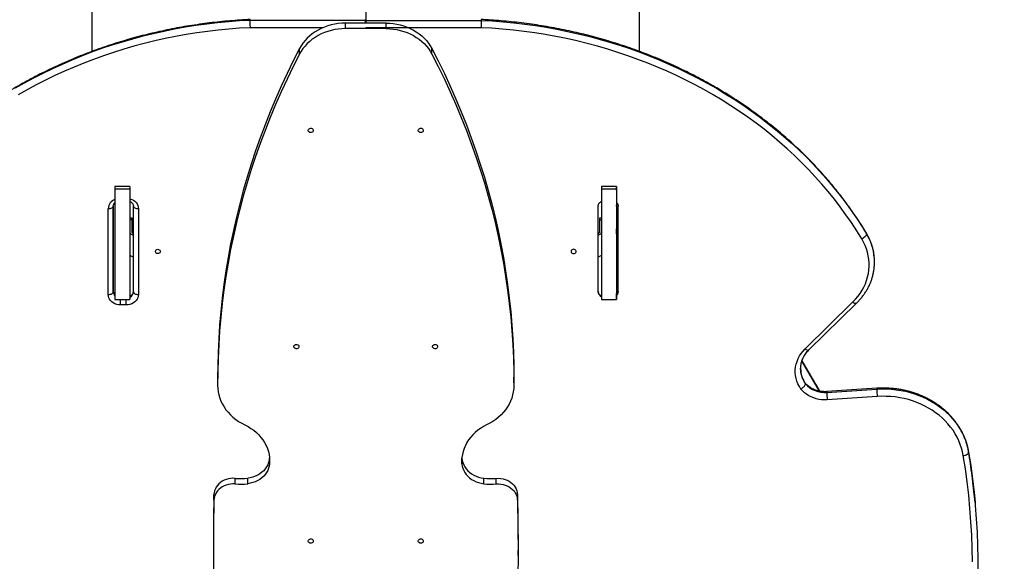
# Model space of a CAD drawing. Header units: millimetres. Extents: x -8422 to 28150, y -6982 to 5510.
# Drawn here: x 16867 to 18230, y -1479 to -723 of the extents above; entities that cross this region are included whole.
import ezdxf

# ---------------------------------------------------------------- set-up
doc = ezdxf.new("R2010")
doc.units = ezdxf.units.MM
for name, color, linetype in [('DIKOM_ОБЪЕКТ', 7, 'Continuous'), ('DIKOM_РАЗМЕР_ЗОНА', 7, 'Continuous'), ('DIKOM_РАЗМЕР_ОБЪЕКТА', 7, 'Continuous')]:
    doc.layers.add(name, color=color, linetype=linetype)
doc.styles.add('style1', font='arial.ttf', dxfattribs={"width": 0.8})
doc.dimstyles.new('1-50', dxfattribs={"dimtxt": 300, "dimasz": 200, "dimexe": 100, "dimexo": 0, "dimgap": 100, "dimtad": 1, "dimdec": 0, "dimtxsty": 'style1', "dimcen": 0, "dimclrd": 7, "dimclre": 7, "dimadec": 1, "dimazin": 2, "dimtfac": 1, "dimtdec": 0, "dimtmove": 1, "dimatfit": 3, "dimfxl": 0, "dimlwd": 25, "dimlwe": 18, "dimarcsym": 0})

# ---------------------------------------------------------------- blocks, each defined once
blk = doc.blocks.new('*D15')
at = {"layer": 'Defpoints', "color": 0, "transparency": 16777216}
for p in [(19380.3, 3651.5), (27070.1, 3651.5), (15204.4, -3115.2)]:
    blk.add_point(p, dxfattribs=at)
at = {"layer": 'DIKOM_РАЗМЕР_ОБЪЕКТА', "color": 7, "lineweight": 18, "transparency": 16777216}
for p, q in [((19380.3, 3651.5), (27170.1, 3651.5)), ((15204.4, -3115.2), (27170.1, -3115.2))]:
    blk.add_line(p, q, dxfattribs=at)
at = {"layer": 'DIKOM_РАЗМЕР_ОБЪЕКТА', "color": 7, "lineweight": 25, "transparency": 16777216}
blk.add_line((27070.1, -2915.2), (27070.1, 3451.5), dxfattribs=at)
at = {"layer": 'DIKOM_РАЗМЕР_ОБЪЕКТА', "color": 7, "transparency": 16777216}
for points in [[(27036.8, 3451.5), (27103.5, 3451.5), (27070.1, 3651.5)], [(27036.8, -2915.2), (27103.5, -2915.2), (27070.1, -3115.2)]]:
    blk.add_solid(points, dxfattribs=at)
at = {"layer": 'DIKOM_РАЗМЕР_ОБЪЕКТА', "color": 0, "transparency": 16777216, "insert": (26817, -135.2), "char_height": 300, "attachment_point": 5, "rotation": 90, "style": 'style1'}
blk.add_mtext('6750', dxfattribs=at)
blk = doc.blocks.new('*D16')
at = {"layer": 'Defpoints', "color": 0, "transparency": 16777216}
for p in [(12490, 1388), (23986.6, 1004), (12490, -5796.5)]:
    blk.add_point(p, dxfattribs=at)
at = {"layer": 'DIKOM_РАЗМЕР_ОБЪЕКТА', "color": 7, "lineweight": 18, "transparency": 16777216}
for p, q in [((12490, 1388), (12490, -5896.5)), ((23986.6, 1004), (23986.6, -5896.5))]:
    blk.add_line(p, q, dxfattribs=at)
at = {"layer": 'DIKOM_РАЗМЕР_ОБЪЕКТА', "color": 7, "lineweight": 25, "transparency": 16777216}
blk.add_line((23786.6, -5796.5), (12690, -5796.5), dxfattribs=at)
at = {"layer": 'DIKOM_РАЗМЕР_ОБЪЕКТА', "color": 7, "transparency": 16777216}
for points in [[(12690, -5763.2), (12690, -5829.8), (12490, -5796.5)], [(23786.6, -5763.2), (23786.6, -5829.8), (23986.6, -5796.5)]]:
    blk.add_solid(points, dxfattribs=at)
at = {"layer": 'DIKOM_РАЗМЕР_ОБЪЕКТА', "color": 0, "transparency": 16777216, "insert": (18238.3, -5543.3), "char_height": 300, "attachment_point": 5, "style": 'style1'}
blk.add_mtext('11500', dxfattribs=at)
blk = doc.blocks.new('*D14')
at = {"layer": 'Defpoints', "color": 0, "transparency": 16777216}
for p in [(20684.7, 5148.6), (28049.7, 5148.6), (14575.8, -5055.5)]:
    blk.add_point(p, dxfattribs=at)
at = {"layer": 'DIKOM_РАЗМЕР_ЗОНА', "color": 7, "lineweight": 18, "transparency": 16777216}
for p, q in [((20684.7, 5148.6), (28149.7, 5148.6)), ((14575.8, -5055.5), (28149.7, -5055.5))]:
    blk.add_line(p, q, dxfattribs=at)
at = {"layer": 'DIKOM_РАЗМЕР_ЗОНА', "color": 7, "lineweight": 25, "transparency": 16777216}
blk.add_line((28049.7, -4855.5), (28049.7, 4948.6), dxfattribs=at)
at = {"layer": 'DIKOM_РАЗМЕР_ЗОНА', "color": 7, "transparency": 16777216}
for points in [[(28016.4, 4948.6), (28083, 4948.6), (28049.7, 5148.6)], [(28016.4, -4855.5), (28083, -4855.5), (28049.7, -5055.5)]]:
    blk.add_solid(points, dxfattribs=at)
at = {"layer": 'DIKOM_РАЗМЕР_ЗОНА', "color": 0, "transparency": 16777216, "insert": (27796.5, -63.6), "char_height": 300, "attachment_point": 5, "rotation": 90, "style": 'style1'}
blk.add_mtext('10200', dxfattribs=at)
blk = doc.blocks.new('*D13')
at = {"layer": 'Defpoints', "color": 0, "transparency": 16777216}
for p in [(10490, 1785.1), (25983.1, 460.5), (10490, -6882.5)]:
    blk.add_point(p, dxfattribs=at)
at = {"layer": 'DIKOM_РАЗМЕР_ЗОНА', "color": 7, "lineweight": 18, "transparency": 16777216}
for p, q in [((10490, 1785.1), (10490, -6982.5)), ((25983.1, 460.5), (25983.1, -6982.5))]:
    blk.add_line(p, q, dxfattribs=at)
at = {"layer": 'DIKOM_РАЗМЕР_ЗОНА', "color": 7, "lineweight": 25, "transparency": 16777216}
blk.add_line((25783.1, -6882.5), (10690, -6882.5), dxfattribs=at)
at = {"layer": 'DIKOM_РАЗМЕР_ЗОНА', "color": 7, "transparency": 16777216}
for points in [[(10690, -6849.2), (10690, -6915.8), (10490, -6882.5)], [(25783.1, -6849.2), (25783.1, -6915.8), (25983.1, -6882.5)]]:
    blk.add_solid(points, dxfattribs=at)
at = {"layer": 'DIKOM_РАЗМЕР_ЗОНА', "color": 0, "transparency": 16777216, "insert": (18236.5, -6629.3), "char_height": 300, "attachment_point": 5, "style": 'style1'}
blk.add_mtext('15500', dxfattribs=at)

msp = doc.modelspace()

# ---------------------------------------------------------------- linework, layer by layer
at = {"layer": 'DIKOM_ОБЪЕКТ', "color": 7, "linetype": 'Continuous', "lineweight": 15}
for p, q in [((17350.4, -342.5), (17350.4, -727.8)), ((16968.4, -399.5), (16968.4, -767.4)), ((17732.4, -767.4), (17732.4, -399.5)), ((17350.1, -724), (17189.2, -724)), ((17290.4, -734.3), (17189.4, -734.3)), ((17321.9, -735.6), (17321.9, -727.8)), ((17378.7, -727.8), (17321.9, -727.8)), ((17378.7, -735.6), (17321.9, -735.6)), ((17350.1, -726.5), (17350.1, -722.9)), ((17350.1, -724), (17350.1, -727.8)), ((17350.1, -727.8), (17350.1, -726.5)), ((17350.5, -724), (17511.5, -724)), ((17511.3, -734.3), (17350.5, -734.3)), ((17378.7, -735.6), (17378.7, -727.8)), ((17258, -771.1), (17258, -763.3)), ((17442.6, -771.1), (17442.6, -763.3)), ((17021.4, -955.8), (17000.4, -955.8)), ((17000.4, -955.8), (17000.4, -959.6)), ((17021.4, -959.6), (17000.4, -959.6)), ((17000.4, -959.6), (17000.4, -1113.6)), ((17021.4, -955.8), (17021.4, -959.6)), ((17021.4, -959.6), (17021.4, -1113.6)), ((17700.3, -955.8), (17679.3, -955.8)), ((17700.3, -959.6), (17679.3, -959.6)), ((17700.3, -978.3), (17700.3, -981.7)), ((16991.1, -1106.4), (16991.1, -986.7)), ((16998.1, -983), (16998.1, -1102.8)), ((16998.1, -1102.3), (16998.1, -983)), ((17026.1, -1102.8), (17026.1, -983)), ((17033.1, -986.7), (17033.1, -1106.4)), ((17674.6, -983), (17674.6, -983)), ((17674.6, -1102.3), (17674.6, -983)), ((17700.3, -981.7), (17700.3, -981.7)), ((17702.6, -1102.8), (17702.6, -983)), ((17024.4, -999.9), (17021.4, -999.9)), ((17024.4, -1002.5), (17021.4, -1002.5)), ((17024.4, -1002.5), (17024.4, -999.9)), ((17024.4, -1020.1), (17024.4, -1002.5)), ((17679.3, -999.9), (17676.3, -999.9)), ((17676.3, -1002.5), (17676.3, -1020.1)), ((17676.3, -1002.5), (17679.3, -1002.5)), ((16998.1, -1102.8), (16998.1, -1102.3)), ((17026.1, -1102.8), (17026.1, -1102.3)), ((17000.4, -1113.6), (17021.4, -1113.6)), ((17008.1, -1121), (17008.1, -1113.6)), ((17016.1, -1121), (17016.1, -1113.6)), ((17679.3, -1113.6), (17700.3, -1113.6)), ((17700.3, -1109.5), (17700.3, -1106.5)), ((17963.4, -1182.3), (18029.9, -1116.9)), ((17016.1, -1121), (17008.1, -1121)), ((17968.7, -1183.8), (18035.2, -1118.4)), ((17983.6, -1241.3), (17959, -1198.8)), ((17959, -1198.8), (17983.6, -1241.3)), ((17143.7, -1221.9), (17143.7, -1229.7)), ((17557, -1229.7), (17557, -1221.9)), ((17967.7, -1213.8), (17967.7, -1213.8)), ((17967.7, -1213.8), (17967.7, -1213.8)), ((17963.8, -1231), (17963.5, -1230)), ((17993.6, -1243), (18063.4, -1238.4)), ((18063.5, -1237.3), (17993.7, -1241.9)), ((18064, -1248.7), (17994.2, -1253.3)), ((17216.2, -1342.5), (17216.2, -1334.8)), ((17484.5, -1342.5), (17484.5, -1334.8)), ((18191.5, -1326.4), (18191.5, -1326.1)), ((17168.3, -1370.7), (17168.3, -1362.9)), ((17185.7, -1370.4), (17185.7, -1362.6)), ((17515, -1370.4), (17515, -1362.6)), ((17532.4, -1370.7), (17532.4, -1362.9)), ((17138.6, -1393.3), (17138.6, -1385.6)), ((17562, -1393.3), (17562, -1385.6)), ((17137.8, -1462.9), (17137.8, -1470.6)), ((17562.9, -1470.6), (17562.9, -1462.9))]:
    msp.add_line(p, q, dxfattribs=at)
at = {"layer": 'DIKOM_ОБЪЕКТ', "color": 7, "linetype": 'Continuous', "lineweight": 15, "flags": 128}
for points in [[(17189.2, -724), (17174, -724.8), (17158.8, -726), (17143.6, -727.4), (17128.5, -729.2), (17113.5, -731.3), (17098.5, -733.7), (17083.6, -736.4), (17068.8, -739.4), (17054, -742.6), (17039.4, -746.2), (17024.8, -750.1), (17010.4, -754.3), (16996.1, -758.8), (16981.9, -763.5), (16967.8, -768.6), (16953.9, -773.9), (16940.2, -779.5), (16926.6, -785.4), (16913.1, -791.5), (16899.9, -798), (16886.8, -804.7), (16873.9, -811.6), (16861.2, -818.8)], [(17189.4, -734.3), (17174.3, -735.1), (17159.4, -736.3), (17144.4, -737.7), (17129.5, -739.5), (17114.6, -741.5), (17099.8, -743.9), (17085.1, -746.5), (17070.4, -749.5), (17055.9, -752.7), (17041.4, -756.3), (17027, -760.1), (17012.7, -764.3), (16998.6, -768.7), (16984.6, -773.4), (16970.7, -778.4), (16957, -783.6), (16943.4, -789.2), (16929.9, -795), (16916.7, -801.1), (16903.6, -807.4), (16890.6, -814.1), (16877.9, -820.9), (16865.4, -828.1)], [(17321.9, -727.8), (17316.9, -728), (17311.9, -728.5), (17307, -729.2), (17302.1, -730.3), (17297.3, -731.7), (17292.7, -733.3), (17288.2, -735.3), (17283.9, -737.5), (17279.7, -739.9), (17275.8, -742.7), (17272.2, -745.6), (17268.8, -748.8), (17265.6, -752.2), (17262.8, -755.7), (17260.3, -759.4), (17258, -763.3)], [(17321.9, -735.6), (17316.9, -735.8), (17311.9, -736.2), (17307, -737), (17302.1, -738.1), (17297.3, -739.4), (17292.7, -741.1), (17288.2, -743), (17283.9, -745.2), (17279.7, -747.7), (17275.8, -750.4), (17272.2, -753.4), (17268.8, -756.5), (17265.6, -759.9), (17262.8, -763.5), (17260.3, -767.2), (17258, -771.1)], [(17350.5, -724), (17350.5, -723.3), (17350.5, -723), (17350.5, -722.9)], [(17350.5, -727.8), (17350.5, -727.2), (17350.5, -725.9), (17350.5, -724.8), (17350.5, -724)], [(17378.7, -727.8), (17383.8, -728), (17388.8, -728.5), (17393.7, -729.2), (17398.6, -730.3), (17403.4, -731.7), (17408, -733.3), (17412.5, -735.3), (17416.8, -737.5), (17420.9, -739.9), (17424.8, -742.7), (17428.5, -745.6), (17431.9, -748.8), (17435.1, -752.2), (17437.9, -755.7), (17440.4, -759.4), (17442.6, -763.3)], [(17378.7, -735.6), (17383.8, -735.8), (17388.8, -736.2), (17393.7, -737), (17398.6, -738.1), (17403.4, -739.4), (17408, -741.1), (17412.5, -743), (17416.8, -745.2), (17420.9, -747.7), (17424.8, -750.4), (17428.5, -753.4), (17431.9, -756.5), (17435.1, -759.9), (17437.9, -763.5), (17440.4, -767.2), (17442.6, -771.1)], [(18042.5, -1028.8), (18035.4, -1017.4), (18028.1, -1006.1), (18020.4, -995.1), (18012.4, -984.1), (18004.2, -973.4), (17995.6, -962.8), (17986.8, -952.3), (17977.6, -942.1), (17968.2, -932.1), (17958.5, -922.2), (17948.5, -912.5), (17938.3, -903.1), (17927.8, -893.8), (17917.1, -884.8), (17906.1, -876), (17894.9, -867.4), (17883.4, -859.1), (17871.7, -851), (17859.8, -843.1), (17847.6, -835.5), (17835.3, -828.1), (17822.8, -820.9), (17810, -814.1), (17797.1, -807.4), (17784, -801.1), (17770.8, -795), (17757.3, -789.2), (17743.7, -783.6), (17730, -778.4), (17716.1, -773.4), (17702.1, -768.7), (17687.9, -764.3), (17673.7, -760.1), (17659.3, -756.3), (17644.8, -752.7), (17630.3, -749.5), (17615.6, -746.5), (17600.9, -743.9), (17586.1, -741.5), (17571.2, -739.5), (17556.3, -737.7), (17541.3, -736.3), (17526.3, -735.1), (17511.3, -734.3)], [(17511.5, -724), (17526.7, -724.8), (17541.9, -726), (17557, -727.4), (17572.1, -729.2), (17587.2, -731.3), (17602.2, -733.7), (17617.1, -736.4), (17631.9, -739.4), (17646.7, -742.6), (17661.3, -746.2), (17675.9, -750.1), (17690.3, -754.3), (17704.6, -758.8), (17718.8, -763.5), (17732.8, -768.6), (17746.8, -773.9), (17760.5, -779.5), (17774.1, -785.4), (17787.5, -791.5), (17800.8, -798), (17813.9, -804.7), (17826.8, -811.6), (17839.5, -818.8), (17851.9, -826.3), (17864.2, -834), (17876.3, -842), (17888.1, -850.2), (17899.7, -858.7), (17911.1, -867.4), (17922.2, -876.3), (17933.1, -885.4), (17943.7, -894.8), (17954.1, -904.3), (17964.2, -914.1), (17974, -924.1), (17983.5, -934.2), (17992.8, -944.6), (18001.7, -955.2), (18010.4, -965.9), (18018.8, -976.8), (18026.8, -987.8), (18034.6, -999.1), (18042, -1010.4), (18049.1, -1022)], [(17258, -763.3), (17249.1, -780.7), (17240.6, -798.3), (17232.4, -816), (17224.5, -833.8), (17217, -851.7), (17209.8, -869.8), (17203, -887.9), (17196.6, -906.1), (17190.5, -924.4), (17184.8, -942.8), (17179.5, -961.3), (17174.5, -979.9), (17169.9, -998.5), (17165.7, -1017.2), (17161.8, -1035.9), (17158.3, -1054.7), (17155.2, -1073.6), (17152.4, -1092.5), (17150, -1111.4), (17148, -1130.3), (17146.4, -1149.3), (17145.2, -1168.3), (17144.3, -1187.4), (17143.8, -1206.4), (17143.7, -1221.9)], [(17258, -771.1), (17249.1, -788.5), (17240.6, -806.1), (17232.4, -823.8), (17224.5, -841.6), (17217, -859.5), (17209.8, -877.5), (17203, -895.6), (17196.6, -913.9), (17190.5, -932.2), (17184.8, -950.6), (17179.5, -969.1), (17174.5, -987.6), (17169.9, -1006.2), (17165.7, -1024.9), (17161.8, -1043.7), (17158.3, -1062.5), (17155.2, -1081.3), (17152.4, -1100.2), (17150, -1119.1), (17148, -1138.1), (17146.4, -1157.1), (17145.2, -1176.1), (17144.3, -1195.1), (17143.8, -1214.2), (17143.7, -1233.2)], [(17442.6, -763.3), (17451.6, -780.7), (17460.1, -798.3), (17468.3, -816), (17476.2, -833.8), (17483.7, -851.7), (17490.8, -869.8), (17497.6, -887.9), (17504.1, -906.1), (17510.1, -924.4), (17515.9, -942.8), (17521.2, -961.3), (17526.2, -979.9), (17530.8, -998.5), (17535, -1017.2), (17538.9, -1035.9), (17542.4, -1054.7), (17545.5, -1073.6), (17548.3, -1092.5), (17550.6, -1111.4), (17552.6, -1130.3), (17554.3, -1149.3), (17555.5, -1168.3), (17556.4, -1187.4), (17556.9, -1206.4), (17557, -1221.9)], [(17442.6, -771.1), (17451.6, -788.5), (17460.1, -806.1), (17468.3, -823.8), (17476.2, -841.6), (17483.7, -859.5), (17490.8, -877.5), (17497.6, -895.6), (17504.1, -913.9), (17510.1, -932.2), (17515.9, -950.6), (17521.2, -969.1), (17526.2, -987.6), (17530.8, -1006.2), (17535, -1024.9), (17538.9, -1043.7), (17542.4, -1062.5), (17545.5, -1081.3), (17548.3, -1100.2), (17550.6, -1119.1), (17552.6, -1138.1), (17554.3, -1157.1), (17555.5, -1176.1), (17556.4, -1195.1), (17556.9, -1214.2), (17557, -1233.2)], [(17277.1, -877.5), (17276.9, -878.5), (17276.3, -879.4), (17275.5, -880), (17274.4, -880.4), (17273.3, -880.5), (17272.2, -880.3), (17271.2, -879.7), (17270.5, -879), (17270.1, -878), (17270.1, -877), (17270.5, -876.1), (17271.2, -875.3), (17272.2, -874.8), (17273.3, -874.5), (17274.4, -874.6), (17275.5, -875), (17276.3, -875.7), (17276.9, -876.6), (17277.1, -877.5)], [(17430.6, -877.5), (17430.4, -878.5), (17429.9, -879.4), (17429, -880), (17428, -880.4), (17426.8, -880.5), (17425.7, -880.3), (17424.7, -879.7), (17424, -879), (17423.7, -878), (17423.7, -877), (17424, -876.1), (17424.7, -875.3), (17425.7, -874.8), (17426.8, -874.5), (17428, -874.6), (17429, -875), (17429.9, -875.7), (17430.4, -876.6), (17430.6, -877.5)], [(17679.3, -955.8), (17679.3, -955.9), (17679.3, -956.3), (17679.3, -957.1), (17679.3, -958.2), (17679.3, -959.6)], [(17679.3, -959.6), (17679.3, -964.3), (17679.3, -969.3), (17679.3, -974.4), (17679.3, -979.7), (17679.3, -985.1), (17679.3, -990.6), (17679.3, -996.3), (17679.3, -1002.1), (17679.3, -1007.9), (17679.3, -1013.7), (17679.3, -1019.6), (17679.3, -1025.5), (17679.3, -1031.3), (17679.3, -1037.1), (17679.3, -1042.8), (17679.3, -1048.5), (17679.3, -1054), (17679.3, -1059.4), (17679.3, -1064.6), (17679.3, -1069.6), (17679.3, -1074.5), (17679.3, -1079.1), (17679.3, -1083.5), (17679.3, -1087.7), (17679.3, -1091.6), (17679.3, -1095.2), (17679.3, -1098.5), (17679.3, -1101.6), (17679.3, -1104.3), (17679.3, -1106.6), (17679.3, -1108.7), (17679.3, -1110.4), (17679.3, -1111.7), (17679.3, -1112.7), (17679.3, -1113.3), (17679.3, -1113.6), (17679.3, -1113.6)], [(17700.3, -960.8), (17700.3, -959.2), (17700.3, -957.9), (17700.3, -956.9), (17700.3, -956.2), (17700.3, -955.8), (17700.3, -955.9), (17700.3, -956.3), (17700.3, -957.1), (17700.3, -958.2), (17700.3, -959.6)], [(17700.3, -959.6), (17700.3, -964.3), (17700.3, -969.3), (17700.3, -974.4), (17700.3, -979.7), (17700.3, -985.1), (17700.3, -990.6), (17700.3, -996.3), (17700.3, -1002.1), (17700.3, -1007.9), (17700.3, -1013.7), (17700.3, -1019.6), (17700.3, -1025.5), (17700.3, -1031.3), (17700.3, -1037.1), (17700.3, -1042.8), (17700.3, -1048.5), (17700.3, -1054), (17700.3, -1059.4), (17700.3, -1064.6), (17700.3, -1069.6), (17700.3, -1074.5), (17700.3, -1079.1), (17700.3, -1083.5), (17700.3, -1087.7), (17700.3, -1091.6), (17700.3, -1095.2), (17700.3, -1098.5), (17700.3, -1101.6), (17700.3, -1104.3), (17700.3, -1106.6), (17700.3, -1108.7), (17700.3, -1110.4), (17700.3, -1111.7), (17700.3, -1112.7), (17700.3, -1113.3), (17700.3, -1113.6), (17700.3, -1113.5), (17700.3, -1113), (17700.3, -1112.2), (17700.3, -1111), (17700.3, -1109.5)], [(17021.4, -972.8), (17023.9, -973.7), (17026.1, -974.9), (17028.2, -976.4), (17029.9, -978.1), (17031.3, -980.1), (17032.3, -982.2), (17032.9, -984.4), (17033.1, -986.7)], [(17700.3, -978.2), (17700.3, -979.2), (17700.3, -982.1), (17700.3, -985.4), (17700.3, -989), (17700.3, -993), (17700.3, -997.3), (17700.3, -1001.9), (17700.3, -1006.9), (17700.3, -1012.3), (17700.3, -1017.9), (17700.3, -1024), (17700.3, -1030.3), (17700.3, -1037), (17700.3, -1044), (17700.3, -1051.3), (17700.3, -1059), (17700.3, -1067), (17700.3, -1075.3), (17700.3, -1083.9), (17700.3, -1092.8), (17700.3, -1102.1), (17700.3, -1107)], [(17700.3, -979.1), (17700.3, -980.5), (17700.3, -981.6), (17700.3, -982.4), (17700.3, -983), (17700.3, -983.1), (17700.3, -983), (17700.3, -982.5), (17700.3, -981.7)], [(16991.1, -986.7), (16992.5, -986.6), (16993.8, -986.4), (16995, -986), (16996.1, -985.6), (16997, -985), (16997.6, -984.4), (16998, -983.7), (16998.1, -983)], [(17026.1, -983), (17026.3, -983.7), (17026.7, -984.4), (17027.3, -985), (17028.2, -985.6), (17029.2, -986), (17030.5, -986.4), (17031.8, -986.6), (17033.1, -986.7)], [(17676.3, -999.9), (17676.3, -1000), (17676.3, -1000.5), (17676.3, -1001.4), (17676.3, -1002.5)], [(17021.4, -1020.1), (17021.5, -1020.7), (17021.9, -1021.3), (17022.4, -1021.8), (17023.2, -1022.3), (17024.1, -1022.7), (17025.1, -1023), (17026.1, -1023.2)], [(17674.6, -1023.2), (17675.6, -1023), (17676.6, -1022.7), (17677.5, -1022.3), (17678.3, -1021.8), (17678.8, -1021.3), (17679.2, -1020.7), (17679.3, -1020.1)], [(17700.3, -1014.9), (17700.3, -1015.1), (17700.3, -1015.7), (17700.3, -1016.5), (17700.3, -1017.6), (17700.3, -1018.7), (17700.3, -1019.8), (17700.3, -1020.8), (17700.3, -1021.5), (17700.3, -1021.9), (17700.3, -1021.9), (17700.3, -1021.5), (17700.3, -1020.8), (17700.3, -1019.8), (17700.3, -1018.7), (17700.3, -1017.6), (17700.3, -1016.5), (17700.3, -1015.7), (17700.3, -1015.1), (17700.3, -1014.9)], [(18049.1, -1022), (18049, -1022.8), (18048.6, -1023.7), (18048, -1024.6), (18047.2, -1025.6), (18046.2, -1026.5), (18045, -1027.4), (18043.8, -1028.1), (18042.5, -1028.8)], [(18048.9, -1021), (18049, -1021.3), (18049.1, -1022)], [(18029.9, -1116.9), (18033.6, -1113.1), (18037, -1109.1), (18040.1, -1104.9), (18042.8, -1100.5), (18045.3, -1096), (18047.4, -1091.4), (18049.1, -1086.7), (18050.6, -1081.8), (18051.6, -1077), (18052.3, -1072), (18052.7, -1067.1), (18052.6, -1062.1), (18052.2, -1057.2), (18051.5, -1052.3), (18050.4, -1047.4), (18048.9, -1042.6), (18047.1, -1037.9), (18045, -1033.3), (18042.5, -1028.8)], [(17063.9, -1046.4), (17063.7, -1047.4), (17063.2, -1048.2), (17062.3, -1048.9), (17061.3, -1049.3), (17060.1, -1049.4), (17059, -1049.1), (17058.1, -1048.6), (17057.3, -1047.8), (17057, -1046.9), (17057, -1045.9), (17057.3, -1045), (17058.1, -1044.2), (17059, -1043.7), (17060.1, -1043.4), (17061.3, -1043.5), (17062.3, -1043.9), (17063.2, -1044.6), (17063.7, -1045.4), (17063.9, -1046.4)], [(17636.8, -1046.4), (17637, -1047.4), (17637.5, -1048.2), (17638.4, -1048.9), (17639.4, -1049.3), (17640.6, -1049.4), (17641.7, -1049.1), (17642.6, -1048.6), (17643.3, -1047.8), (17643.7, -1046.9), (17643.7, -1045.9), (17643.3, -1045), (17642.6, -1044.2), (17641.7, -1043.7), (17640.6, -1043.4), (17639.4, -1043.5), (17638.4, -1043.9), (17637.5, -1044.6), (17637, -1045.4), (17636.8, -1046.4)], [(17026.1, -1054), (17025.1, -1053.8), (17024.1, -1053.5), (17023.2, -1053.1), (17022.4, -1052.6), (17021.9, -1052.1), (17021.5, -1051.5), (17021.4, -1050.9)], [(17679.3, -1050.9), (17679.2, -1051.5), (17678.8, -1052.1), (17678.3, -1052.6), (17677.5, -1053.1), (17676.6, -1053.5), (17675.6, -1053.8), (17674.6, -1054)], [(16991.1, -1106.4), (16992.5, -1106.4), (16993.8, -1106.2), (16995, -1105.8), (16996.1, -1105.4), (16997, -1104.8), (16997.6, -1104.2), (16998, -1103.5), (16998.1, -1102.8)], [(17026.1, -1102.8), (17026.3, -1103.5), (17026.7, -1104.2), (17027.3, -1104.8), (17028.2, -1105.4), (17029.2, -1105.8), (17030.5, -1106.2), (17031.8, -1106.4), (17033.1, -1106.4)], [(17008.1, -1121), (17005.5, -1120.8), (17002.9, -1120.3), (17000.4, -1119.4), (16998.1, -1118.2), (16996.1, -1116.7), (16994.4, -1115), (16993, -1113), (16992, -1110.9), (16991.3, -1108.7), (16991.1, -1106.4)], [(17033.1, -1106.4), (17032.9, -1108.7), (17032.3, -1110.9), (17031.3, -1113), (17029.9, -1115), (17028.2, -1116.7), (17026.1, -1118.2), (17023.9, -1119.4), (17021.4, -1120.3), (17018.8, -1120.8), (17016.1, -1121)], [(17700.3, -1106.9), (17700.3, -1106.2), (17700.3, -1105.5), (17700.3, -1105.2), (17700.3, -1105.2), (17700.3, -1105.7), (17700.3, -1106.5)], [(18029.9, -1116.9), (18031, -1117.7), (18032.1, -1118.3), (18033.1, -1118.6), (18033.9, -1118.8), (18034.6, -1118.7), (18035.2, -1118.4), (18035.2, -1118.4)], [(17257.1, -1179.2), (17256.9, -1180.1), (17256.3, -1181), (17255.5, -1181.7), (17254.4, -1182.1), (17253.3, -1182.2), (17252.2, -1181.9), (17251.2, -1181.4), (17250.5, -1180.6), (17250.1, -1179.7), (17250.1, -1178.7), (17250.5, -1177.7), (17251.2, -1177), (17252.2, -1176.4), (17253.3, -1176.2), (17254.4, -1176.3), (17255.5, -1176.7), (17256.3, -1177.3), (17256.9, -1178.2), (17257.1, -1179.2)], [(17450.6, -1179.2), (17450.4, -1180.1), (17449.9, -1181), (17449, -1181.7), (17448, -1182.1), (17446.8, -1182.2), (17445.7, -1181.9), (17444.7, -1181.4), (17444, -1180.6), (17443.7, -1179.7), (17443.7, -1178.7), (17444, -1177.7), (17444.7, -1177), (17445.7, -1176.4), (17446.8, -1176.2), (17448, -1176.3), (17449, -1176.7), (17449.9, -1177.3), (17450.4, -1178.2), (17450.6, -1179.2)], [(17957.5, -1238.3), (17955.3, -1234.8), (17953.4, -1231.1), (17951.9, -1227.3), (17950.8, -1223.5), (17950, -1219.5), (17949.6, -1215.5), (17949.7, -1211.5), (17950.1, -1207.5), (17950.9, -1203.6), (17952.1, -1199.7), (17953.7, -1195.9), (17955.6, -1192.2), (17957.9, -1188.7), (17960.5, -1185.4), (17963.4, -1182.3)], [(17963.4, -1182.3), (17964.5, -1183), (17965.6, -1183.6), (17966.5, -1184), (17967.4, -1184.1), (17968.1, -1184.1), (17968.6, -1183.8), (17968.7, -1183.8)], [(17967.7, -1213.8), (17967.8, -1214), (17968.1, -1214.5), (17968.5, -1215.2), (17969.1, -1216.3), (17969.9, -1217.7), (17970.9, -1219.3), (17972, -1221.3), (17973.3, -1223.5), (17974.7, -1225.9), (17976.2, -1228.5), (17977.8, -1231.4), (17979.6, -1234.4), (17981.5, -1237.7), (17983.4, -1241), (17983.5, -1241.3)], [(17983.5, -1241.2), (17983.4, -1241), (17981.5, -1237.7), (17979.6, -1234.4), (17977.8, -1231.4), (17976.2, -1228.5), (17974.7, -1225.9), (17973.3, -1223.5), (17972, -1221.3), (17970.9, -1219.3), (17969.9, -1217.7), (17969.1, -1216.3), (17968.5, -1215.2), (17968.1, -1214.5), (17967.8, -1214), (17967.7, -1213.8)], [(17143.7, -1233.2), (17143.9, -1237.7), (17144.5, -1242.1), (17145.4, -1246.5), (17146.7, -1250.9), (17148.3, -1255.1), (17150.3, -1259.3), (17152.7, -1263.3), (17155.3, -1267.1), (17158.3, -1270.8), (17161.6, -1274.3), (17165.1, -1277.6), (17169, -1280.7), (17173, -1283.5), (17177.3, -1286.1), (17181.8, -1288.4)], [(17557, -1233.2), (17556.8, -1237.7), (17556.2, -1242.1), (17555.3, -1246.5), (17554, -1250.9), (17552.3, -1255.1), (17550.3, -1259.3), (17548, -1263.3), (17545.3, -1267.1), (17542.4, -1270.8), (17539.1, -1274.3), (17535.5, -1277.6), (17531.7, -1280.7), (17527.7, -1283.5), (17523.4, -1286.1), (17518.9, -1288.4)], [(17994.2, -1253.3), (17990.3, -1253.4), (17986.4, -1253.2), (17982.6, -1252.7), (17978.9, -1251.8), (17975.3, -1250.7), (17971.8, -1249.3), (17968.5, -1247.6), (17965.3, -1245.6), (17962.5, -1243.4), (17959.8, -1241), (17957.5, -1238.3)], [(18063.4, -1238.4), (18070.1, -1238.1), (18076.8, -1238.2), (18083.5, -1238.5), (18090.2, -1239.2), (18096.8, -1240.2), (18103.3, -1241.5), (18109.7, -1243.1), (18116, -1245), (18122.2, -1247.3), (18128.2, -1249.8), (18134.1, -1252.6), (18139.7, -1255.6), (18145.2, -1259), (18150.4, -1262.5), (18155.4, -1266.4), (18160.1, -1270.4), (18164.6, -1274.7), (18168.7, -1279.2), (18172.6, -1283.9), (18176.1, -1288.8), (18179.4, -1293.8), (18182.3, -1298.9), (18184.8, -1304.2), (18187, -1309.7), (18188.9, -1315.2), (18190.4, -1320.7), (18191.5, -1326.4)], [(18184.1, -1331.2), (18183, -1325.9), (18181.6, -1320.6), (18179.9, -1315.5), (18177.8, -1310.4), (18175.4, -1305.4), (18172.7, -1300.6), (18169.7, -1295.9), (18166.3, -1291.3), (18162.7, -1286.9), (18158.8, -1282.7), (18154.6, -1278.7), (18150.2, -1274.9), (18145.5, -1271.3), (18140.6, -1268), (18135.5, -1264.8), (18130.2, -1262), (18124.7, -1259.3), (18119.1, -1257), (18113.3, -1254.9), (18107.4, -1253.1), (18101.4, -1251.6), (18095.3, -1250.4), (18089.1, -1249.4), (18082.8, -1248.8), (18076.6, -1248.5), (18070.3, -1248.4), (18064, -1248.7)], [(17181.8, -1288.4), (17186.1, -1290.6), (17190.2, -1293.2), (17194.1, -1295.9), (17197.8, -1299), (17201.1, -1302.2), (17204.2, -1305.7), (17206.9, -1309.3), (17209.3, -1313.1), (17211.4, -1317.1), (17213.1, -1321.1), (17214.5, -1325.3), (17215.5, -1329.6), (17216.1, -1333.9), (17216.3, -1338.2), (17216.2, -1342.5)], [(17518.9, -1288.4), (17514.6, -1290.6), (17510.4, -1293.2), (17506.6, -1295.9), (17502.9, -1299), (17499.6, -1302.2), (17496.5, -1305.7), (17493.8, -1309.3), (17491.3, -1313.1), (17489.3, -1317.1), (17487.5, -1321.1), (17486.2, -1325.3), (17485.2, -1329.6), (17484.6, -1333.9), (17484.4, -1338.2), (17484.5, -1342.5)], [(17216.2, -1334.8), (17215.7, -1337.9), (17214.9, -1341), (17213.7, -1344), (17212.1, -1346.9), (17210.2, -1349.6), (17208, -1352.2), (17205.4, -1354.5), (17202.6, -1356.6), (17199.6, -1358.4), (17196.3, -1359.9), (17192.9, -1361.1), (17189.3, -1362), (17185.7, -1362.6)], [(17484.5, -1334.8), (17485, -1337.9), (17485.8, -1341), (17487, -1344), (17488.6, -1346.9), (17490.5, -1349.6), (17492.7, -1352.2), (17495.3, -1354.5), (17498.1, -1356.6), (17501.1, -1358.4), (17504.4, -1359.9), (17507.8, -1361.1), (17511.4, -1362), (17515, -1362.6)], [(18184.1, -1331.2), (18185.5, -1330.9), (18186.9, -1330.5), (18188.2, -1330), (18189.3, -1329.4), (18190.3, -1328.7), (18190.9, -1328), (18191.4, -1327.2), (18191.5, -1326.4)], [(18196.8, -1479.2), (18196.5, -1460.6), (18195.8, -1442.1), (18194.7, -1423.5), (18193.3, -1405), (18191.6, -1386.5), (18189.4, -1368), (18186.9, -1349.6), (18184.1, -1331.2)], [(18191.5, -1326.4), (18194.4, -1344.9), (18196.9, -1363.4), (18199, -1382), (18200.5, -1396.6)], [(17216.2, -1342.5), (17215.7, -1345.7), (17214.9, -1348.8), (17213.7, -1351.8), (17212.1, -1354.7), (17210.2, -1357.4), (17208, -1359.9), (17205.4, -1362.2), (17202.6, -1364.3), (17199.6, -1366.1), (17196.3, -1367.7), (17192.9, -1368.9), (17189.3, -1369.8), (17185.7, -1370.4)], [(17484.5, -1342.5), (17485, -1345.7), (17485.8, -1348.8), (17487, -1351.8), (17488.6, -1354.7), (17490.5, -1357.4), (17492.7, -1359.9), (17495.3, -1362.2), (17498.1, -1364.3), (17501.1, -1366.1), (17504.4, -1367.7), (17507.8, -1368.9), (17511.4, -1369.8), (17515, -1370.4)], [(17168.3, -1362.9), (17165.1, -1362.8), (17161.9, -1363), (17158.8, -1363.6), (17155.8, -1364.4), (17152.9, -1365.6), (17150.2, -1367), (17147.7, -1368.7), (17145.4, -1370.6), (17143.5, -1372.8), (17141.8, -1375.1), (17140.5, -1377.6), (17139.5, -1380.2), (17138.9, -1382.9), (17138.6, -1385.6)], [(17532.4, -1362.9), (17535.6, -1362.8), (17538.7, -1363), (17541.9, -1363.6), (17544.9, -1364.4), (17547.8, -1365.6), (17550.5, -1367), (17553, -1368.7), (17555.3, -1370.6), (17557.2, -1372.8), (17558.9, -1375.1), (17560.2, -1377.6), (17561.2, -1380.2), (17561.8, -1382.9), (17562, -1385.6)], [(17168.3, -1370.7), (17165.1, -1370.6), (17161.9, -1370.8), (17158.8, -1371.3), (17155.8, -1372.2), (17152.9, -1373.3), (17150.2, -1374.8), (17147.7, -1376.5), (17145.4, -1378.4), (17143.5, -1380.5), (17141.8, -1382.9), (17140.5, -1385.4), (17139.5, -1388), (17138.9, -1390.6), (17138.6, -1393.3)], [(17532.4, -1370.7), (17535.6, -1370.6), (17538.7, -1370.8), (17541.9, -1371.3), (17544.9, -1372.2), (17547.8, -1373.3), (17550.5, -1374.8), (17553, -1376.5), (17555.3, -1378.4), (17557.2, -1380.5), (17558.9, -1382.9), (17560.2, -1385.4), (17561.2, -1387.9), (17561.8, -1390.6), (17562, -1393.3)], [(17138.6, -1385.6), (17138, -1422.4), (17137.8, -1459.2), (17137.8, -1462.9)], [(17562, -1385.6), (17562.7, -1422.4), (17562.9, -1459.2), (17562.9, -1462.9)], [(17138.6, -1393.3), (17138, -1430.2), (17137.8, -1467), (17138, -1503.8), (17138.5, -1540.6), (17139.4, -1577.4), (17140.7, -1614.2), (17142.3, -1651), (17144.4, -1687.8), (17146.8, -1724.6), (17149.5, -1761.3)], [(17562, -1393.3), (17562.7, -1430.2), (17562.9, -1467), (17562.7, -1503.8), (17562.2, -1540.6), (17561.3, -1577.4), (17560, -1614.2), (17558.4, -1651), (17556.3, -1687.8), (17553.9, -1724.6), (17551.1, -1761.3)], [(18200.5, -1396.6), (18200.8, -1400.6), (18202.2, -1419.3), (18203.3, -1437.9), (18204, -1456.6), (18204.3, -1475.2), (18204.2, -1493.9), (18203.8, -1512.6), (18203.1, -1531.2), (18201.9, -1549.9), (18201, -1562.2)], [(17277.1, -1450.4), (17276.9, -1451.4), (17276.3, -1452.3), (17275.5, -1452.9), (17274.4, -1453.3), (17273.3, -1453.4), (17272.2, -1453.2), (17271.2, -1452.6), (17270.5, -1451.8), (17270.1, -1450.9), (17270.1, -1449.9), (17270.5, -1449), (17271.2, -1448.2), (17272.2, -1447.7), (17273.3, -1447.4), (17274.4, -1447.5), (17275.5, -1447.9), (17276.3, -1448.6), (17276.9, -1449.4), (17277.1, -1450.4)], [(17430.6, -1450.4), (17430.4, -1451.4), (17429.9, -1452.3), (17429, -1452.9), (17428, -1453.3), (17426.8, -1453.4), (17425.7, -1453.2), (17424.7, -1452.6), (17424, -1451.8), (17423.7, -1450.9), (17423.7, -1449.9), (17424, -1449), (17424.7, -1448.2), (17425.7, -1447.7), (17426.8, -1447.4), (17428, -1447.5), (17429, -1447.9), (17429.9, -1448.6), (17430.4, -1449.4), (17430.6, -1450.4)]]:
    msp.add_lwpolyline(points, dxfattribs=at)
at = {"layer": 'DIKOM_ОБЪЕКТ', "color": 7, "linetype": 'Continuous', "lineweight": 15}
for centre, radius, start, end in [((17005.8, -987.3), 14.6, 111.3807, 177.3716), ((17026.3, -1019.6), 1.93, 195.6837, 265.6602), ((17674.4, -1019.6), 1.93, 274.3215, 344.3129), ((17984, -1061.5), 76.2, 5.0111, 31.2961), ((17987, -1061.1), 73.2, 355.3705, 4.8464), ((17006, -1102.2), 7.89, 180.8083, 224.7661), ((17006, -1102.7), 7.89, 180.8083, 224.7661), ((17017.7, -1102), 8.47, 296.3071, 357.7397), ((17017.7, -1102.5), 8.47, 296.3071, 357.7379), ((17683, -1102), 8.47, 182.2577, 243.6642), ((17694.7, -1102.2), 7.89, 315.2288, 359.1939), ((17694.7, -1102.7), 7.89, 315.2284, 359.1922), ((17994.2, -1209.7), 37.1, 179.6503, 214.9937), ((17990.5, -1207.7), 35.4, 221.0457, 274.924), ((18066.1, -1238.1), 2.66, 163.8268, 187.4085), ((18204.3, -1235.7), 140.9, 181.1221, 185.3106), ((17996.2, -1242.7), 2.67, 163.8433, 187.392), ((18134.6, -1240.3), 141, 181.124, 185.3086), ((17175.5, -1273.7), 89.5, 265.3787, 276.5186), ((17525.2, -1273.7), 89.5, 263.479, 274.6237), ((17175.5, -1281.5), 89.5, 265.3776, 276.5213), ((17525.2, -1281.5), 89.5, 263.479, 274.6237)]:
    msp.add_arc(centre, radius, start, end, dxfattribs=at)
for points, knots in [([(17189.2, -722.9), (17188, -722.9), (17182.1, -723.2), (17171.5, -723.9), (17157.3, -725), (17143.1, -726.4), (17129, -728), (17114.9, -730), (17100.9, -732.2), (17086.9, -734.6), (17073, -737.4), (17059.2, -740.4), (17045.4, -743.6), (17031.8, -747.1), (17018.2, -750.9), (17004.7, -754.9), (16991.4, -759.2), (16978.1, -763.8), (16965, -768.6), (16952, -773.6), (16939.2, -778.9), (16926.4, -784.4), (16913.9, -790.2), (16901.4, -796.2), (16889.2, -802.4), (16877.1, -808.9), (16865.1, -815.6), (16853.4, -822.5), (16841.8, -829.7), (16830.4, -837), (16819.2, -844.6), (16808.2, -852.4), (16797.5, -860.4), (16786.9, -868.6), (16776.5, -877), (16766.4, -885.6), (16756.5, -894.4), (16746.8, -903.4), (16737.3, -912.5), (16728.1, -921.9), (16719.1, -931.4), (16710.4, -941), (16701.9, -950.9), (16693.7, -960.9), (16685.8, -971), (16678.1, -981.3), (16670.6, -991.8), (16663.5, -1002.3), (16657.2, -1012.1), (16653.4, -1018.4), (16651.8, -1021)], [0, 0, 0, 0, 0.005204, 0.026497, 0.04779, 0.069083, 0.090377, 0.111671, 0.132964, 0.154257, 0.17555, 0.196844, 0.218137, 0.23943, 0.260723, 0.282016, 0.303308, 0.324601, 0.345893, 0.367185, 0.388477, 0.409768, 0.431059, 0.45235, 0.47364, 0.49493, 0.516219, 0.537508, 0.558796, 0.580084, 0.601371, 0.622658, 0.643943, 0.665228, 0.686512, 0.707795, 0.729077, 0.750358, 0.771637, 0.792916, 0.814193, 0.83547, 0.856744, 0.878018, 0.89929, 0.920561, 0.94183, 0.963097, 0.984363, 1, 1, 1, 1]), ([(17189.2, -724), (17189.2, -723.6), (17189.2, -722.9), (17189.2, -723), (17189.2, -723)], [0, 0, 0, 0, 0.6197, 1, 1, 1, 1]), ([(17189.4, -734.3), (17189.4, -734.2), (17189.4, -733.8), (17189.3, -732.5), (17189.3, -730.3), (17189.2, -727.7), (17189.2, -725.5), (17189.2, -724.5), (17189.2, -724)], [0, 0, 0, 0, 0.006354, 0.1415, 0.356197, 0.570826, 0.785411, 1, 1, 1, 1]), ([(17511.5, -724), (17511.5, -724.5), (17511.5, -725.5), (17511.5, -727.7), (17511.4, -730.3), (17511.4, -732.5), (17511.3, -733.8), (17511.3, -734.2), (17511.3, -734.3)], [0, 0, 0, 0, 0.214589, 0.429174, 0.643803, 0.8585, 0.993646, 1, 1, 1, 1]), ([(18048.9, -1021), (18047.7, -1019.1), (18044.4, -1013.6), (18038.6, -1004.5), (18031.5, -993.9), (18024.2, -983.5), (18016.5, -973.1), (18008.6, -963), (18000.5, -952.9), (17992.1, -943.1), (17983.4, -933.4), (17974.5, -923.8), (17965.3, -914.4), (17955.9, -905.3), (17946.3, -896.2), (17936.4, -887.4), (17926.3, -878.8), (17916, -870.3), (17905.5, -862.1), (17894.7, -854.1), (17883.8, -846.2), (17872.6, -838.6), (17861.3, -831.2), (17849.7, -824), (17838, -817), (17826.1, -810.3), (17814.1, -803.8), (17801.8, -797.5), (17789.4, -791.4), (17776.9, -785.6), (17764.2, -780), (17751.4, -774.7), (17738.4, -769.6), (17725.3, -764.8), (17712.1, -760.2), (17698.8, -755.8), (17685.3, -751.7), (17671.8, -747.9), (17658.1, -744.3), (17644.4, -741), (17630.6, -738), (17616.7, -735.2), (17602.8, -732.7), (17588.7, -730.4), (17574.7, -728.4), (17560.5, -726.7), (17546.4, -725.2), (17532.2, -724.1), (17520.6, -723.3), (17513.6, -723), (17511.5, -722.9)], [0, 0, 0, 0, 0.011262, 0.032523, 0.053786, 0.07505, 0.096315, 0.117582, 0.138851, 0.160121, 0.181393, 0.202666, 0.22394, 0.245216, 0.266492, 0.28777, 0.309049, 0.33033, 0.351611, 0.372893, 0.394176, 0.41546, 0.436744, 0.45803, 0.479316, 0.500603, 0.52189, 0.543179, 0.564467, 0.585756, 0.607045, 0.628335, 0.649626, 0.670916, 0.692207, 0.713499, 0.73479, 0.756082, 0.777374, 0.798666, 0.819958, 0.841251, 0.862543, 0.883836, 0.905129, 0.926422, 0.947715, 0.969008, 0.990301, 1, 1, 1, 1]), ([(17511.5, -723), (17511.5, -723), (17511.5, -722.9), (17511.5, -723.6), (17511.5, -724)], [0, 0, 0, 0, 0.3811, 1, 1, 1, 1]), ([(16998.1, -983), (16998.1, -982.9), (16998.2, -982.3), (16998.4, -981.3), (16998.9, -980.2), (16999.5, -979.2), (17000.1, -978.6), (17000.4, -978.3)], [0, 0, 0, 0, 0.096285, 0.372352, 0.604142, 0.823585, 1, 1, 1, 1]), ([(17021.4, -976.7), (17021.5, -976.7), (17022.1, -977), (17023, -977.6), (17024.1, -978.5), (17025, -979.5), (17025.6, -980.6), (17026.1, -981.8), (17026.1, -982.6), (17026.1, -983)], [0, 0, 0, 0, 0.028407, 0.178854, 0.330634, 0.485142, 0.6445, 0.81173, 1, 1, 1, 1]), ([(17674.6, -983), (17674.6, -982.9), (17674.6, -982.3), (17674.8, -981.3), (17675.3, -980.2), (17676, -979.1), (17677, -978.1), (17678.1, -977.2), (17679, -976.8), (17679.3, -976.7)], [0, 0, 0, 0, 0.067762, 0.262033, 0.425186, 0.579608, 0.743352, 0.900958, 1, 1, 1, 1]), ([(17700.3, -978.3), (17700.4, -978.4), (17700.8, -978.8), (17701.4, -979.6), (17702.1, -980.6), (17702.5, -981.8), (17702.5, -982.6), (17702.6, -983)], [0, 0, 0, 0, 0.042055, 0.263157, 0.491216, 0.730521, 1, 1, 1, 1]), ([(18059.9, -1054.7), (18059.8, -1054), (18059.7, -1051.7), (18059.1, -1047.8), (18058.1, -1043), (18056.7, -1038.3), (18055.1, -1033.6), (18053.2, -1029.1), (18051.1, -1024.9), (18049.6, -1022.2), (18048.9, -1021)], [0, 0, 0, 0, 0.057706, 0.195711, 0.333757, 0.471866, 0.610067, 0.748379, 0.886822, 1, 1, 1, 1]), ([(18035.2, -1118.4), (18035.9, -1117.7), (18037.8, -1115.8), (18040.7, -1112.6), (18043.9, -1108.5), (18046.9, -1104.4), (18049.6, -1100.1), (18052, -1095.6), (18054.1, -1091.1), (18055.9, -1086.5), (18057.4, -1081.8), (18058.6, -1077), (18059.4, -1072.2), (18059.9, -1068.9), (18059.9, -1067.2), (18059.9, -1067.1)], [0, 0, 0, 0, 0.047322, 0.134119, 0.220869, 0.307528, 0.39409, 0.480552, 0.566913, 0.65317, 0.739332, 0.825404, 0.911398, 0.997328, 1, 1, 1, 1]), ([(17000.4, -1107), (17000.3, -1107), (16999.9, -1106.6), (16999.3, -1105.8), (16998.6, -1104.7), (16998.2, -1103.5), (16998.2, -1102.7), (16998.1, -1102.3)], [0, 0, 0, 0, 0.048944, 0.268484, 0.494905, 0.732499, 1, 1, 1, 1]), ([(17026.1, -1102.3), (17026.1, -1102.5), (17026.1, -1103), (17025.9, -1104), (17025.4, -1105.2), (17024.7, -1106.3), (17023.6, -1107.3), (17022.6, -1108.1), (17021.7, -1108.5), (17021.4, -1108.6)], [0, 0, 0, 0, 0.067754, 0.262052, 0.4252, 0.579634, 0.743372, 0.900998, 1, 1, 1, 1]), ([(17679.3, -1108.7), (17679.2, -1108.6), (17678.6, -1108.4), (17677.7, -1107.7), (17676.6, -1106.8), (17675.7, -1105.8), (17675.1, -1104.7), (17674.6, -1103.5), (17674.6, -1102.7), (17674.6, -1102.3)], [0, 0, 0, 0, 0.028473, 0.178901, 0.330675, 0.485165, 0.644511, 0.811713, 1, 1, 1, 1]), ([(17702.6, -1102.3), (17702.6, -1102.5), (17702.5, -1103), (17702.3, -1104), (17701.8, -1105.2), (17701.2, -1106.2), (17700.6, -1106.8), (17700.3, -1107)], [0, 0, 0, 0, 0.096416, 0.37286, 0.604984, 0.824713, 1, 1, 1, 1]), ([(17957.1, -1209.5), (17957.2, -1208.7), (17957.2, -1206.9), (17957.6, -1204), (17958.3, -1200.8), (17959.4, -1197.6), (17960.7, -1194.6), (17962.3, -1191.6), (17964.2, -1188.8), (17966.3, -1186.1), (17967.9, -1184.5), (17968.7, -1183.8)], [0, 0, 0, 0, 0.082045, 0.199285, 0.316371, 0.433151, 0.549499, 0.665348, 0.780691, 0.895536, 1, 1, 1, 1]), ([(17963.6, -1230), (17963.3, -1229.7), (17962.5, -1228.4), (17961.2, -1226.2), (17959.7, -1223.2), (17958.6, -1220.1), (17957.8, -1216.9), (17957.3, -1213.7), (17957.1, -1211.2), (17957.1, -1209.8), (17957.1, -1209.5)], [0, 0, 0, 0, 0.050038, 0.19926, 0.34891, 0.499255, 0.650309, 0.802014, 0.954256, 1, 1, 1, 1]), ([(17957.5, -1238.3), (17957.5, -1238.3), (17958, -1238.1), (17959.2, -1237.4), (17960.9, -1235.9), (17962.5, -1234.2), (17963.6, -1232.4), (17963.8, -1231.5), (17963.8, -1231)], [0, 0, 0, 0, 0.005735, 0.141681, 0.35642, 0.570998, 0.785503, 1, 1, 1, 1]), ([(17993.7, -1241.9), (17993.1, -1242), (17991.5, -1242.1), (17988.9, -1242), (17985.7, -1241.7), (17982.5, -1241.2), (17979.5, -1240.4), (17976.5, -1239.3), (17973.7, -1238.1), (17971.1, -1236.6), (17968.6, -1234.9), (17966.4, -1233.1), (17964.7, -1231.4), (17963.8, -1230.3), (17963.5, -1229.9)], [0, 0, 0, 0, 0.04487, 0.135457, 0.226049, 0.316613, 0.407165, 0.497721, 0.588312, 0.678975, 0.769769, 0.860775, 0.952079, 1, 1, 1, 1]), ([(18191.5, -1326.1), (18191.3, -1325.1), (18190.8, -1322.4), (18189.8, -1317.9), (18188.3, -1312.8), (18186.5, -1307.7), (18184.4, -1302.7), (18182, -1297.8), (18179.3, -1293), (18176.3, -1288.3), (18173, -1283.8), (18169.5, -1279.4), (18165.8, -1275.2), (18161.7, -1271.1), (18157.5, -1267.3), (18153, -1263.6), (18148.3, -1260.1), (18143.4, -1256.9), (18138.3, -1253.9), (18133.1, -1251.1), (18127.7, -1248.5), (18122.1, -1246.2), (18116.4, -1244.1), (18110.6, -1242.3), (18104.7, -1240.7), (18098.7, -1239.4), (18092.7, -1238.4), (18086.6, -1237.7), (18080.4, -1237.2), (18074.2, -1237), (18068.6, -1237), (18065, -1237.2), (18063.5, -1237.3)], [0, 0, 0, 0, 0.018599, 0.05247, 0.086354, 0.120254, 0.154179, 0.188128, 0.222105, 0.256112, 0.290146, 0.32421, 0.358303, 0.392422, 0.426567, 0.460734, 0.494923, 0.529131, 0.563355, 0.597593, 0.631844, 0.666105, 0.700376, 0.734654, 0.768938, 0.803228, 0.837522, 0.87182, 0.90612, 0.940424, 0.974729, 1, 1, 1, 1]), ([(18200.4, -1396.4), (18200, -1391.3), (18198.9, -1380.4), (18197, -1363.8), (18194.7, -1346.9), (18192.8, -1334.3), (18191.7, -1327.5), (18191.5, -1326.1)], [0, 0, 0, 0, 0.216816, 0.462208, 0.707597, 0.940082, 1, 1, 1, 1])]:
    msp.add_open_spline(points, degree=3, knots=knots, dxfattribs=at)

# ---------------------------------------------------------------- dimensions: what is measured, and where the dimension line sits
at = {"layer": 'DIKOM_РАЗМЕР_ЗОНА'}
dim = msp.add_linear_dim(base=(28049.7, 5148.6), p1=(14575.8, -5055.5), p2=(20684.7, 5148.6), angle=270, text='10200', dimstyle='1-50', override={"dimscale": 1, "dimtix": 0, "dimtofl": 1, "dimtmove": 1, "dimatfit": 3}, dxfattribs=at)
dim.commit()
dim.dimension.update_dxf_attribs({"geometry": '*D14', "text_midpoint": (28049.7, -63.6), "dimtype": 160})
dim = msp.add_linear_dim(base=(10490, -6882.5), p1=(25983.1, 460.5), p2=(10490, 1785.1), angle=180, text='15500', dimstyle='1-50', dxfattribs=at)
dim.commit()
dim.dimension.update_dxf_attribs({"geometry": '*D13', "text_midpoint": (18236.5, -6882.5), "dimtype": 160})
at = {"layer": 'DIKOM_РАЗМЕР_ОБЪЕКТА'}
dim = msp.add_linear_dim(base=(27070.1, 3651.5), p1=(15204.4, -3115.2), p2=(19380.3, 3651.5), angle=270, text='6750', dimstyle='1-50', override={"dimscale": 1, "dimtix": 0, "dimtofl": 1, "dimtmove": 1, "dimatfit": 3}, dxfattribs=at)
dim.commit()
dim.dimension.update_dxf_attribs({"geometry": '*D15', "text_midpoint": (27070.1, -135.2), "dimtype": 160})
dim = msp.add_linear_dim(base=(12490, -5796.5), p1=(23986.6, 1004), p2=(12490, 1388), angle=180, text='11500', dimstyle='1-50', dxfattribs=at)
dim.commit()
dim.dimension.update_dxf_attribs({"geometry": '*D16', "text_midpoint": (18238.3, -5796.5), "dimtype": 160})

doc.saveas('drawing.dxf')
